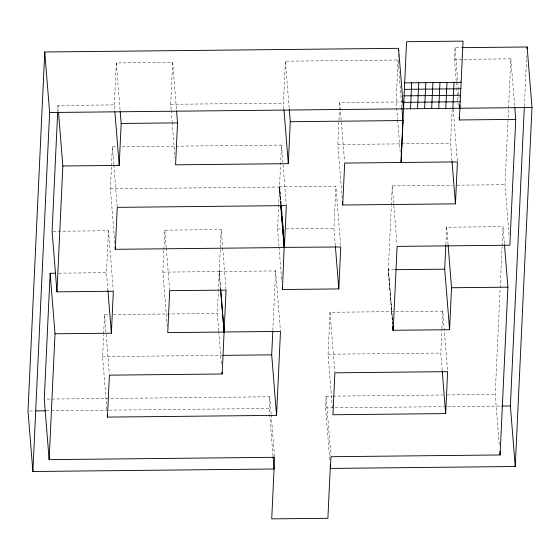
<?xml version="1.0" encoding="UTF-8"?>
<svg xmlns="http://www.w3.org/2000/svg" width="560" height="560" viewBox="0 0 560 560"><rect width="100%" height="100%" fill="white"/><g stroke="black" fill="none" stroke-linecap="round" stroke-linejoin="round"><path stroke-width="0.42" stroke-dasharray="2.8 2.1" d="M57.687 111.594L57.974 105.476L114.338 104.895L114.828 110.943M106.834 409.325L102.592 356.601L103.614 334.754M103.656 333.879L104.552 314.65L108.92 314.608M107.968 290.843L106.512 272.685L108.465 230.741L52.101 231.322M114.807 243.257L110.425 188.776L111.44 166.929M111.482 166.054L112.378 146.825L116.739 146.783M114.338 104.895L116.298 62.944L172.662 62.356L176.491 109.907M167.258 326.571L162.876 272.118L163.898 250.271M163.94 249.396L164.836 230.174L221.2 229.586L222.593 246.869M171.122 109.494L170.702 104.307L172.662 62.356M162.876 272.118L219.24 271.607M218.673 330.771L217.287 313.481L221.2 229.586M110.425 188.776L279.251 187.026L280.903 204.533M273.014 456.036L269.192 408.485L269.738 396.781L45.143 399.112M272.839 330.379L275.611 270.949L219.247 271.467L220.633 288.89M278.957 246.267L277.564 228.97L279.51 187.236M280.924 204.134L279.531 186.837L281.477 145.075L121.093 146.734M283.927 109.193L283.437 103.138L285.397 61.187L398.027 60.025L401.856 107.576M279.531 186.837L335.888 186.438L340.69 246.106M329.728 459.774L325.556 407.897L326.102 396.193L332.206 396.13M332.374 407.848L328.055 354.235L330.015 312.284L442.75 311.115L447.482 369.915M335.321 245.679L333.928 228.382L335.888 186.438M342.16 198.107L337.848 144.522L338.947 120.925M338.989 120.05L339.808 102.571L401.373 101.934M398.3 54.173L396.172 101.983L397.565 119.273M392.728 324.135L388.346 269.668L391.321 205.947M391.363 205.072L392.259 185.864L452.557 185.241M394.527 269.703L388.22 269.668L392.672 325.003M442.183 370.356L440.79 353.059L441.889 329.469M441.931 328.594L442.75 311.115M445.851 244.713L446.663 227.234L503.034 226.646L504.42 243.936M451.969 160.636L450.583 143.346L452.172 109.263M456.232 81.053L454.496 59.437L455.042 47.733L461.118 47.67M499.233 444.584L495.201 394.443L500.136 288.694M500.178 287.819L502.096 246.75M502.131 245.875L503.034 226.646M509.026 234.843L504.987 184.695L508.536 108.668M508.578 107.793L510.86 58.849L454.496 59.437M524.356 106.379L526.722 55.72M170.702 104.307L283.437 103.138M337.848 144.522L400.771 143.864M401.646 143.857L450.583 143.346M456.925 185.199L504.987 184.695M277.564 228.97L281.036 228.935M286.237 228.879L333.928 228.382M58.814 273.182L106.512 272.685M113.288 314.559L217.287 313.481M102.592 356.601L222.012 355.362M328.055 354.235L440.79 353.059M333.074 396.123L442.904 394.982M447.258 394.94L495.201 394.443M29.75 410.963L34.118 410.921M46.354 410.795L108.395 410.151M109.27 410.144L269.192 408.485M325.556 407.897L444.122 406.665M447.608 406.63L500.787 406.077M510.86 58.849L514.689 106.4M455.042 47.733L458.794 94.423M458.864 95.284L459.214 99.61M456.302 81.914L456.722 87.101M456.792 87.969L458.318 106.988M453.166 109.179L457.338 161.042M446.663 227.234L448.126 245.385M397.635 120.134L400.414 154.707M392.259 185.864L396.984 244.657M388.472 269.766L392.714 322.595M339.808 102.571L344.533 161.343M330.015 312.284L334.817 371.952M326.102 396.193L330.904 455.847M285.397 61.187L289.289 109.606M281.477 145.075L286.279 204.743M279.797 186.83L281.183 204.316M279.251 187.026L280.63 204.533M279.027 247.128L281.806 281.722M275.611 270.949L280.406 330.589M269.738 396.781L271.124 414.071M271.194 414.939L274.533 456.435M222.663 247.737L226.002 289.226M219.142 271.537L220.528 288.89M218.743 331.632L221.319 363.615M171.192 110.362L172.095 121.597M172.165 122.465L175.021 157.913M164.836 230.174L166.222 247.457M166.292 248.325L169.631 289.807M116.298 62.944L120.12 110.495M112.378 146.825L113.771 164.122M113.841 164.983L117.18 206.493M108.465 230.741L113.267 290.395M104.552 314.65L109.284 373.429M57.974 105.476L58.457 111.531"/><path stroke-width="0.84" d="M392.812 326.732L393.211 330.19L397.124 246.386L509.859 245.217L515.732 119.371L459.361 119.952L463.043 41.125L406.574 41.713L401.037 162.491L402.997 120.54L290.262 121.709L289.289 109.606M403.445 108.836L398.573 48.321L44.751 51.989L28 410.984L32.872 471.506L274.057 469L273.084 456.897M32.872 471.506L49.623 112.511L44.751 51.989M55.342 273.217L50.141 273.273L44.268 399.119L49.14 459.641L274.603 457.303L271.733 518.875L327.894 518.294L330.225 468.419L515.249 466.501L532 107.506L527.128 46.984L461.986 47.663M57.645 112.469L52.101 231.322L56.966 291.844L113.337 291.256L111.377 333.207L55.013 333.795L50.141 273.273M49.14 459.641L55.013 333.795M56.966 291.844L62.839 165.998L58.527 112.392M224.112 331.968L280.476 331.45L276.563 415.352L107.464 417.102L109.417 375.158L222.152 373.989L226.065 290.087L169.701 290.675L167.741 332.619L224.007 332.038M282.436 289.506L284.123 247.555L115.29 249.312L117.25 207.361L286.349 205.604L284.403 247.373L340.76 246.974L338.8 288.918L282.436 289.506L282.296 287.777M62.839 165.998L119.21 165.41L121.163 123.466L120.19 111.356M176.561 110.775L177.534 122.878L175.574 164.829L288.309 163.66L290.262 121.709M276.563 415.352L271.691 354.851L272.797 331.254M342.713 205.023L344.673 163.072L457.408 161.903L455.448 203.854L342.713 205.023L342.44 201.565M398.454 50.827L398.573 48.321M393.085 330.288L449.575 329.7L451.535 287.749L448.126 245.385M410.501 108.766L411.712 82.796M417.557 108.689L418.768 82.719M424.62 108.619L425.831 82.649M431.676 108.549L432.887 82.572M438.732 108.472L439.95 82.502M445.795 108.402L447.006 82.425M449.575 329.7L444.71 269.178L445.809 245.581M452.851 108.325L454.062 82.355M445.662 413.595L447.622 371.651L334.887 372.82L332.927 414.764L445.662 413.595L442.253 371.224M330.148 464.961L330.428 468.419L330.974 456.715L500.073 454.958L507.899 287.168L504.49 244.804M515.249 466.501L510.377 405.979L524.321 107.254M527.051 48.734L527.128 46.984M404.656 82.866L461.125 82.278M404.348 89.362L460.817 88.774M404.047 95.851L460.516 95.27M402.241 101.92L403.977 101.906M403.746 102.347L460.215 101.759M49.623 112.511L532 107.506M121.163 123.466L177.534 122.878M395.395 269.689L444.71 269.178M451.535 287.749L507.899 287.168M393.204 330.379L392.994 325.962M222.88 355.355L271.691 354.851M35.868 410.9L45.479 410.802M501.662 406.07L510.377 405.979M514.759 107.268L515.732 119.371M499.793 451.5L500.073 454.958M459.634 104.797L459.907 108.255M459.158 117.362L459.361 119.952M452.039 161.497L455.448 203.854M401.926 108.437L402.899 120.54M392.868 325.864L393.211 330.19M335.391 246.547L338.8 288.918M283.997 110.054L288.309 163.66M281.26 204.995L281.393 206.906M281.61 209.314L281.946 213.829M282.233 217.098L282.506 220.745M282.709 223.342L283.059 227.661M283.276 230.069L283.619 234.584M283.906 237.853L284.172 241.5M284.382 244.09L284.662 247.555M280.994 204.995L284.403 247.373M280.973 205.401L284.382 247.772M280.714 205.184L284.109 247.772M220.703 289.618L224.105 332.108L220.598 289.688M222.012 372.26L222.152 373.989M114.898 111.811L119.21 165.41M115.087 246.715L115.29 249.312M107.968 290.843L111.377 333.207M107.254 414.512L107.464 417.102"/></g></svg>
